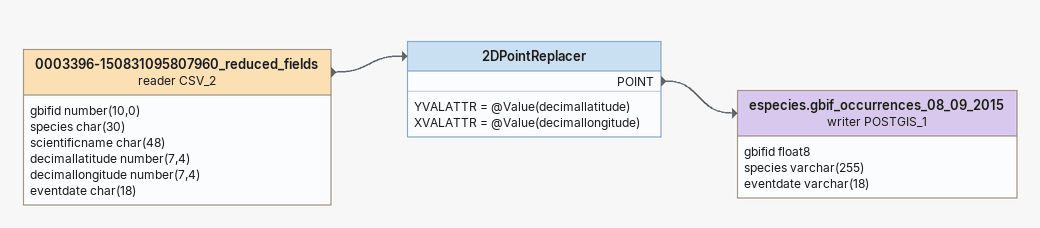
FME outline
0003396-150831095807960_reduced_fields (reader CSV_2)
    attributes: gbifid number(10,0), species char(30), scientificname char(48), decimallatitude number(7,4), decimallongitude number(7,4), eventdate char(18)
    -> 2DPointReplacer
2DPointReplacer
    YVALATTR = @Value(decimallatitude)
    XVALATTR = @Value(decimallongitude)
    POINT -> especies.gbif_occurrences_08_09_2015 (writer POSTGIS_1)
especies.gbif_occurrences_08_09_2015 (writer POSTGIS_1)
    attributes: gbifid float8, species varchar(255), eventdate varchar(18)
